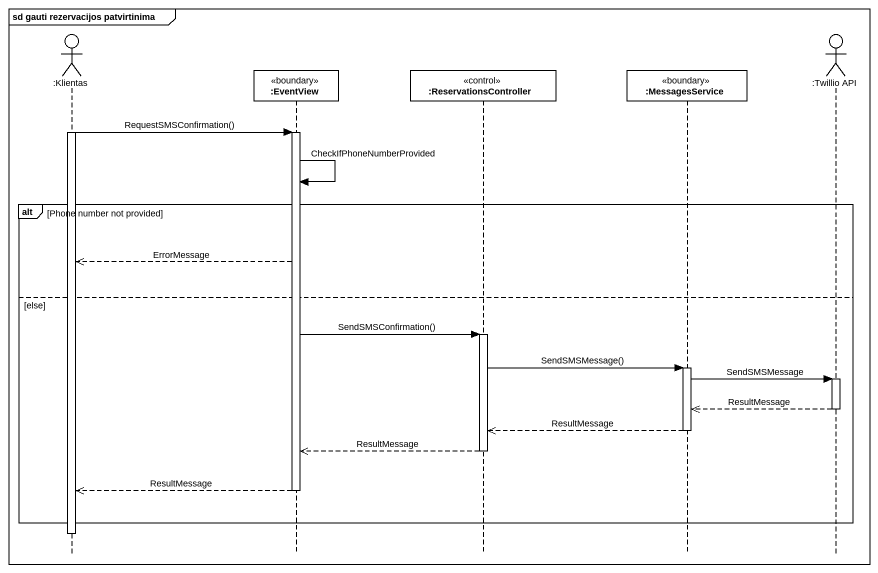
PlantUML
@startuml
mainframe sd gauti rezervacijos patvirtinima
hide footbox
actor ":Klientas" as Klientas
participant ":EventView" as EventView <<boundary>>
participant ":ReservationsController" as ReservationsController <<control>>
participant ":MessagesService" as MessagesService <<boundary>>
actor ":Twillio API" as Twillio_API

activate Klientas
Klientas -> EventView : RequestSMSConfirmation()
activate EventView
EventView -> EventView : CheckIfPhoneNumberProvided
alt Phone number not provided
  EventView -->> Klientas : ErrorMessage
else else
  EventView -> ReservationsController : SendSMSConfirmation()
  activate ReservationsController
  ReservationsController -> MessagesService : SendSMSMessage()
  activate MessagesService
  MessagesService -> Twillio_API : SendSMSMessage
  activate Twillio_API
  Twillio_API -->> MessagesService : ResultMessage
  deactivate Twillio_API
  MessagesService -->> ReservationsController : ResultMessage
  deactivate MessagesService
  ReservationsController -->> EventView : ResultMessage
  deactivate ReservationsController
  EventView -->> Klientas : ResultMessage
  deactivate EventView
end
deactivate Klientas
@enduml
